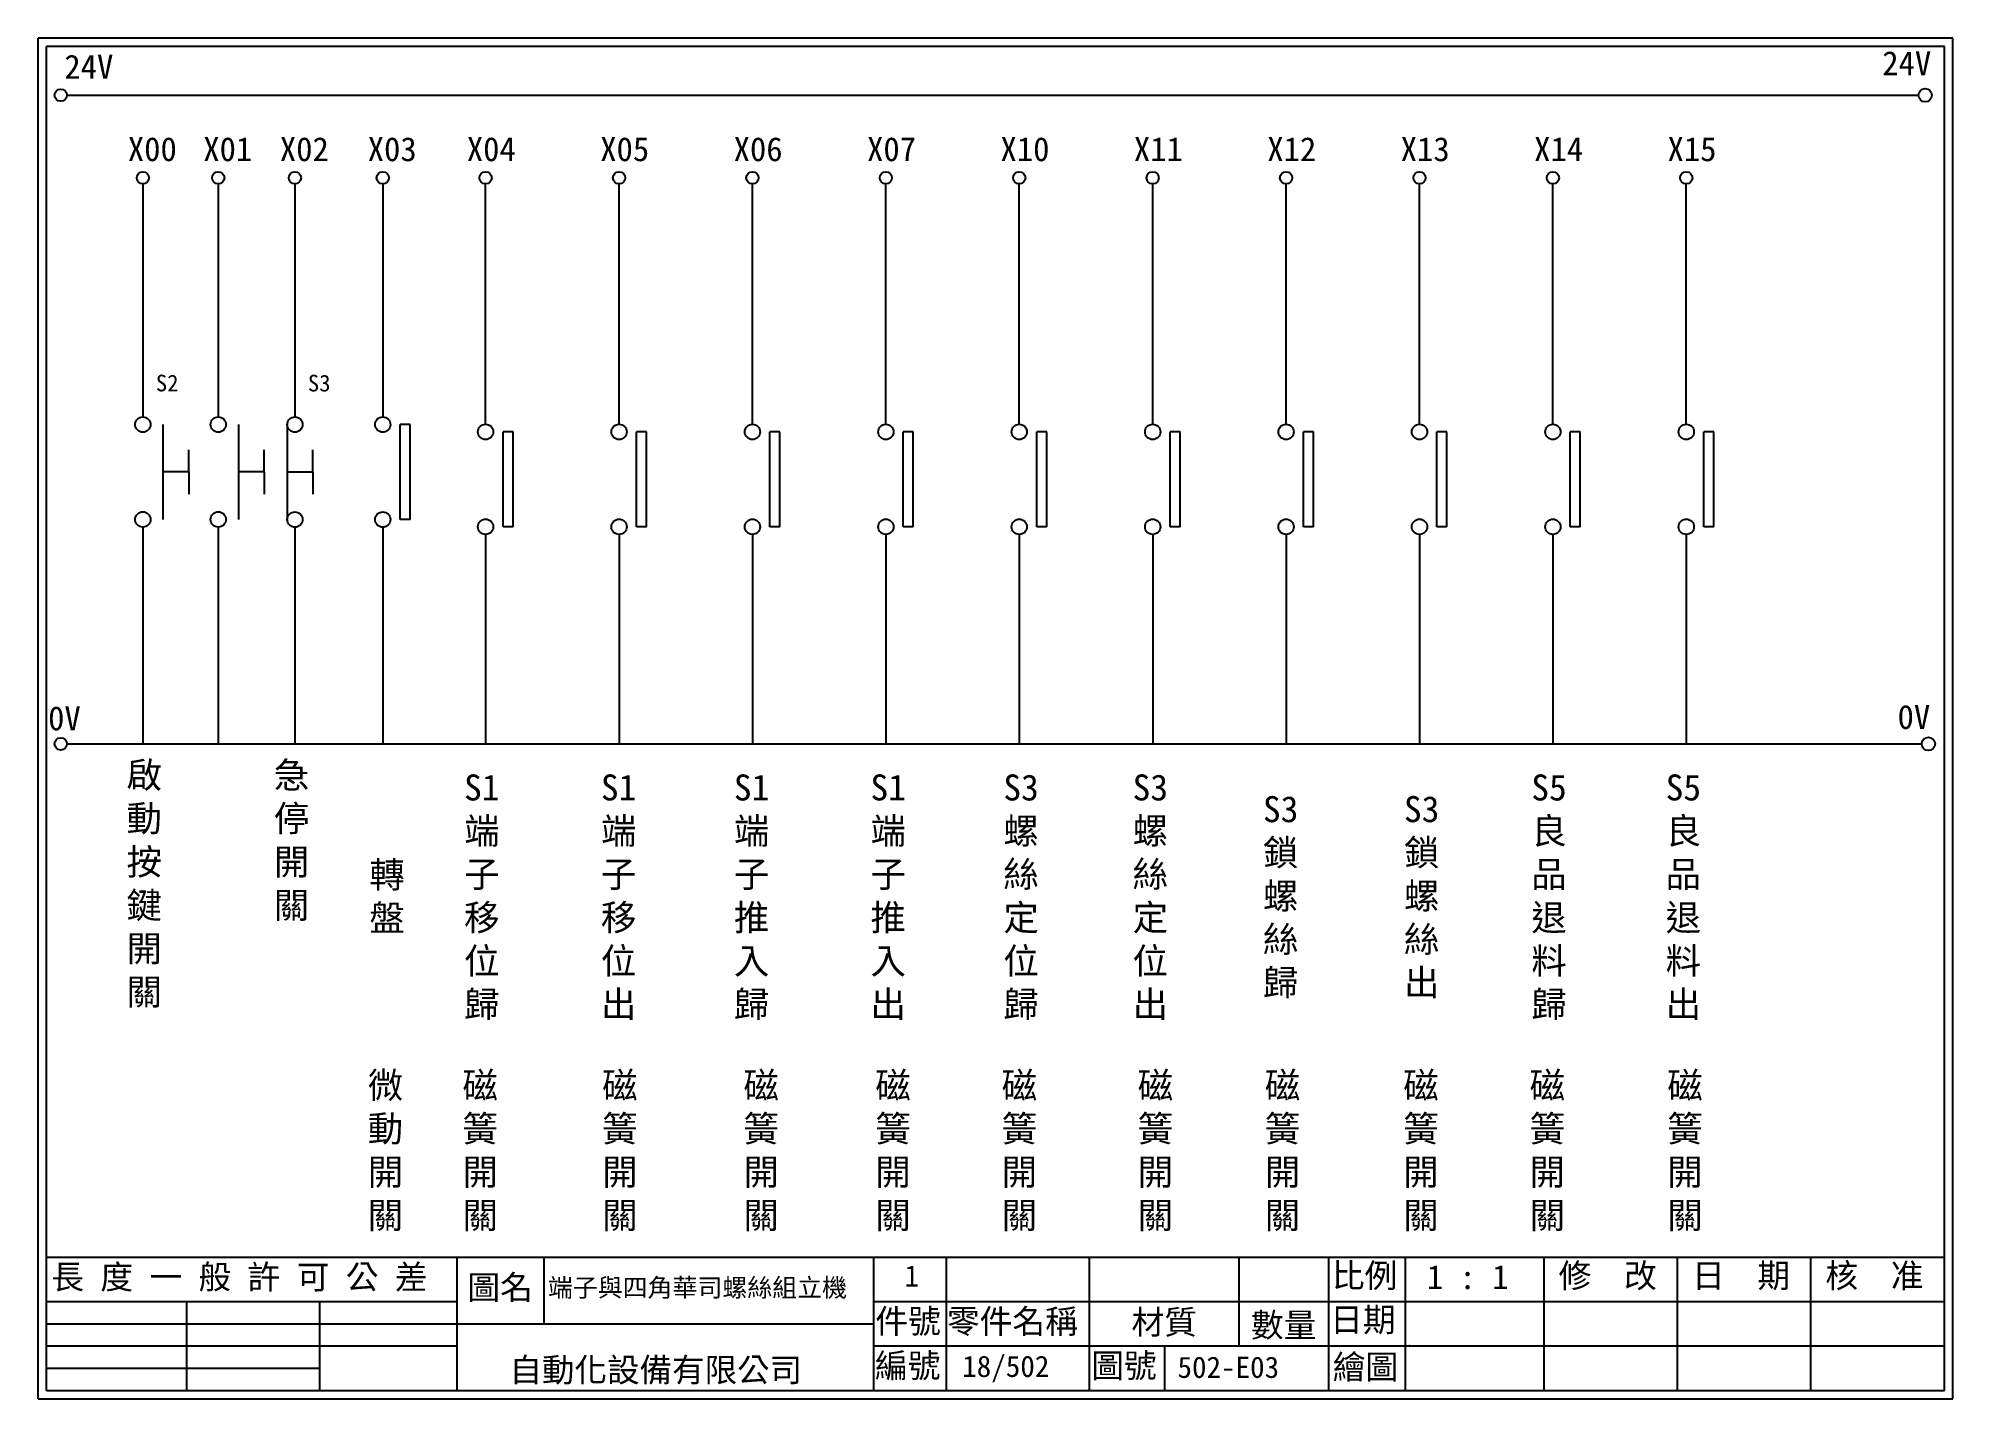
# Model space of a CAD drawing. Extents: x 1092 to 1379, y 1199 to 1403.
import ezdxf

# ---------------------------------------------------------------- set-up
doc = ezdxf.new("R2010")
doc.units = 0
doc.layers.get('0').update_dxf_attribs({"linetype": 'CONTINUOUS'})
for name, color, linetype in [('圖框層', 7, 'CONTINUOUS'), ('文字層', 4, 'CONTINUOUS'), ('標尺寸層', 3, 'CONTINUOUS')]:
    doc.layers.add(name, color=color, linetype=linetype)
doc.styles.add('CNS', font='romanc.shx', dxfattribs={"bigfont": 'chineset.shx'})
doc.styles.add('STSL', font='kaiu.ttf')

msp = doc.modelspace()

# ---------------------------------------------------------------- linework, layer by layer
for p, q in [((1158.69, 1344.99), (1158.69, 1381.01)), ((1178.69, 1344.99), (1178.69, 1381.01)), ((1198.69, 1344.99), (1198.69, 1381.01)), ((1218.69, 1344.99), (1218.69, 1381.01)), ((1238.69, 1344.99), (1238.69, 1381.01)), ((1258.69, 1344.99), (1258.69, 1381.01)), ((1278.69, 1344.99), (1278.69, 1381.01)), ((1298.69, 1344.99), (1298.69, 1381.01)), ((1318.69, 1344.99), (1318.69, 1381.01)), ((1338.69, 1344.99), (1338.69, 1381.01)), ((1147.37, 1344.94), (1145.87, 1344.94)), ((1162.8, 1343.84), (1161.3, 1343.84)), ((1182.8, 1343.84), (1181.3, 1343.84)), ((1202.8, 1343.84), (1201.3, 1343.84)), ((1222.8, 1343.84), (1221.3, 1343.84)), ((1242.8, 1343.84), (1241.3, 1343.84)), ((1262.8, 1343.84), (1261.3, 1343.84)), ((1282.8, 1343.84), (1281.3, 1343.84)), ((1302.8, 1343.84), (1301.3, 1343.84)), ((1322.8, 1343.84), (1321.3, 1343.84)), ((1342.8, 1343.84), (1341.3, 1343.84)), ((1114.18, 1337.83), (1114.18, 1341.14)), ((1125.49, 1337.83), (1125.49, 1341.14)), ((1132.81, 1337.82), (1132.81, 1341.13)), ((1114.18, 1337.83), (1114.18, 1334.52)), ((1125.49, 1337.83), (1125.49, 1334.52)), ((1132.81, 1337.82), (1132.81, 1334.51)), ((1147.37, 1330.7), (1145.87, 1330.7)), ((1162.8, 1329.61), (1161.3, 1329.61)), ((1182.8, 1329.61), (1181.3, 1329.61)), ((1202.8, 1329.61), (1201.3, 1329.61)), ((1222.8, 1329.61), (1221.3, 1329.61)), ((1242.8, 1329.61), (1241.3, 1329.61)), ((1262.8, 1329.61), (1261.3, 1329.61)), ((1282.8, 1329.61), (1281.3, 1329.61)), ((1302.8, 1329.61), (1301.3, 1329.61)), ((1322.8, 1329.61), (1321.3, 1329.61)), ((1342.8, 1329.61), (1341.3, 1329.61)), ((1158.69, 1328.46), (1158.69, 1297.06)), ((1178.69, 1328.46), (1178.69, 1297.06)), ((1198.69, 1328.46), (1198.69, 1297.06)), ((1218.69, 1328.46), (1218.69, 1297.06)), ((1238.69, 1328.46), (1238.69, 1297.06)), ((1258.69, 1328.46), (1258.69, 1297.06)), ((1278.69, 1328.46), (1278.69, 1297.06)), ((1298.69, 1328.46), (1298.69, 1297.06)), ((1318.69, 1328.46), (1318.69, 1297.06)), ((1338.69, 1328.46), (1338.69, 1297.06))]:
    msp.add_line(p, q)
for centre in [(1374.5, 1394.32), (1374.98, 1297.06)]:
    msp.add_circle(centre, 1)
at = {"layer": '圖框層', "color": 7}
for p, q in [((1378.63, 1402.85), (1091.63, 1402.85)), ((1091.63, 1198.88), (1091.63, 1402.85)), ((1377.38, 1401.6), (1092.88, 1401.6)), ((1092.88, 1200.13), (1092.88, 1401.6)), ((1377.38, 1200.13), (1377.38, 1401.6)), ((1378.63, 1198.88), (1378.63, 1402.85)), ((1092.88, 1220.13), (1203.36, 1220.13)), ((1154.42, 1200.13), (1154.42, 1220.13)), ((1167.45, 1210.13), (1167.45, 1220.13)), ((1203.36, 1220.13), (1377.38, 1220.13)), ((1216.9, 1200.13), (1216.9, 1220.13)), ((1227.78, 1200.13), (1227.78, 1220.13)), ((1249.2, 1200.13), (1249.2, 1220.13)), ((1271.68, 1206.8), (1271.68, 1220.13)), ((1285.09, 1200.13), (1285.09, 1220.13)), ((1296.57, 1200.13), (1296.57, 1220.13)), ((1317.38, 1200.13), (1317.38, 1220.13)), ((1337.38, 1200.13), (1337.38, 1220.13)), ((1357.38, 1200.13), (1357.38, 1220.13)), ((1092.88, 1213.46), (1154.42, 1213.46)), ((1113.92, 1200.13), (1113.92, 1213.46)), ((1133.86, 1200.13), (1133.86, 1213.46)), ((1216.9, 1213.46), (1377.38, 1213.46)), ((1092.88, 1210.13), (1156.91, 1210.13)), ((1156.91, 1210.13), (1216.9, 1210.13)), ((1092.88, 1206.8), (1154.42, 1206.8)), ((1216.9, 1206.8), (1377.38, 1206.8)), ((1260.51, 1200.13), (1260.51, 1206.8)), ((1092.88, 1203.47), (1133.86, 1203.47)), ((1092.88, 1200.13), (1377.38, 1200.13)), ((1091.63, 1198.88), (1378.63, 1198.88))]:
    msp.add_line(p, q, dxfattribs=at)
at = {"layer": '圖框層', "color": 4}
msp.add_point((1297.17, 1206.8), dxfattribs=at)
at = {"layer": '標尺寸層', "color": 7}
for p, q in [((1095.91, 1394.32), (1373.5, 1394.32)), ((1107.3, 1381.01), (1107.3, 1346.09)), ((1118.61, 1381.01), (1118.61, 1346.09)), ((1130.1, 1381.01), (1130.1, 1346.09)), ((1143.26, 1381.01), (1143.26, 1346.09)), ((1110.31, 1344.94), (1110.31, 1330.71)), ((1121.62, 1344.94), (1121.62, 1330.71)), ((1128.94, 1344.94), (1128.94, 1330.7)), ((1145.87, 1330.7), (1145.87, 1344.94)), ((1147.37, 1330.7), (1147.37, 1344.94)), ((1161.3, 1329.61), (1161.3, 1343.84)), ((1162.8, 1329.61), (1162.8, 1343.84)), ((1181.3, 1329.61), (1181.3, 1343.84)), ((1182.8, 1329.61), (1182.8, 1343.84)), ((1201.3, 1329.61), (1201.3, 1343.84)), ((1202.8, 1329.61), (1202.8, 1343.84)), ((1221.3, 1329.61), (1221.3, 1343.84)), ((1222.8, 1329.61), (1222.8, 1343.84)), ((1241.3, 1329.61), (1241.3, 1343.84)), ((1242.8, 1329.61), (1242.8, 1343.84)), ((1261.3, 1329.61), (1261.3, 1343.84)), ((1262.8, 1329.61), (1262.8, 1343.84)), ((1281.3, 1329.61), (1281.3, 1343.84)), ((1282.8, 1329.61), (1282.8, 1343.84)), ((1301.3, 1329.61), (1301.3, 1343.84)), ((1302.8, 1329.61), (1302.8, 1343.84)), ((1321.3, 1329.61), (1321.3, 1343.84)), ((1322.8, 1329.61), (1322.8, 1343.84)), ((1341.3, 1329.61), (1341.3, 1343.84)), ((1342.8, 1329.61), (1342.8, 1343.84)), ((1114.18, 1337.83), (1110.31, 1337.83)), ((1125.49, 1337.83), (1121.62, 1337.83)), ((1132.81, 1337.82), (1128.94, 1337.82)), ((1107.3, 1329.56), (1107.3, 1297.06)), ((1118.61, 1329.56), (1118.61, 1297.06)), ((1130.1, 1329.56), (1130.1, 1297.06)), ((1130.1, 1329.55), (1130.1, 1297.06)), ((1143.26, 1329.56), (1143.26, 1297.06)), ((1143.26, 1329.55), (1143.26, 1297.06)), ((1096.11, 1297.06), (1373.98, 1297.06))]:
    msp.add_line(p, q, dxfattribs=at)
for centre, radius in [((1094.99, 1394.32), 0.92), ((1107.3, 1381.93), 0.92), ((1118.61, 1381.93), 0.92), ((1130.1, 1381.93), 0.92), ((1143.26, 1381.93), 0.92), ((1143.26, 1381.93), 0.92), ((1158.69, 1381.93), 0.92), ((1178.69, 1381.93), 0.92), ((1198.69, 1381.93), 0.92), ((1218.69, 1381.93), 0.92), ((1238.69, 1381.93), 0.92), ((1258.69, 1381.93), 0.92), ((1278.69, 1381.93), 0.92), ((1298.69, 1381.93), 0.92), ((1318.69, 1381.93), 0.92), ((1338.69, 1381.93), 0.92), ((1107.3, 1344.94), 1.15), ((1118.61, 1344.94), 1.15), ((1130.1, 1344.94), 1.15), ((1143.26, 1344.94), 1.15), ((1158.69, 1343.84), 1.15), ((1178.69, 1343.84), 1.15), ((1198.69, 1343.84), 1.15), ((1218.69, 1343.84), 1.15), ((1238.69, 1343.84), 1.15), ((1258.69, 1343.84), 1.15), ((1278.69, 1343.84), 1.15), ((1298.69, 1343.84), 1.15), ((1318.69, 1343.84), 1.15), ((1338.69, 1343.84), 1.15), ((1107.3, 1330.71), 1.15), ((1118.61, 1330.71), 1.15), ((1130.1, 1330.7), 1.15), ((1143.26, 1330.7), 1.15), ((1158.69, 1329.61), 1.15), ((1178.69, 1329.61), 1.15), ((1198.69, 1329.61), 1.15), ((1218.69, 1329.61), 1.15), ((1238.69, 1329.61), 1.15), ((1258.69, 1329.61), 1.15), ((1278.69, 1329.61), 1.15), ((1298.69, 1329.61), 1.15), ((1318.69, 1329.61), 1.15), ((1338.69, 1329.61), 1.15), ((1094.99, 1297.06), 0.92)]:
    msp.add_circle(centre, radius, dxfattribs=at)

# ---------------------------------------------------------------- texts
at = {"layer": '圖框層', "color": 4, "style": 'STSL'}
for s, height, p in [('24V', 3.6, (1368.06, 1397.32)), ('24V', 3.6, (1095.53, 1396.79)), ('X00', 3.6, (1105.05, 1384.43)), ('X01', 3.6, (1116.36, 1384.43)), ('X02', 3.6, (1127.84, 1384.43)), ('X03', 3.6, (1141.01, 1384.43)), ('X04', 3.6, (1155.87, 1384.43)), ('X05', 3.6, (1175.87, 1384.43)), ('X06', 3.6, (1195.87, 1384.43)), ('X07', 3.6, (1215.87, 1384.43)), ('X10', 3.6, (1235.87, 1384.43)), ('X11', 3.6, (1255.87, 1384.43)), ('X12', 3.6, (1275.87, 1384.43)), ('X13', 3.6, (1295.87, 1384.43)), ('X14', 3.6, (1315.87, 1384.43)), ('X15', 3.6, (1335.87, 1384.43)), ('S2', 2.5, (1109.25, 1349.91)), ('S3', 2.5, (1132.04, 1349.9)), ('0V', 3.6, (1093.1, 1299.1)), ('0V', 3.6, (1370.36, 1299.3)), ('    長 度 一 般 許 可 公 差', 3.6, (1083.77, 1215.34)), ('圖名', 3.6, (1155.96, 1213.78)), ('端子與四角華司螺絲組立機', 2.7403, (1168.02, 1214.17)), ('比例', 3.6, (1285.55, 1215.56)), ('修  改', 3.6, (1319.54, 1215.54)), ('日  期', 3.6, (1339.54, 1215.54)), ('核  准', 3.6, (1359.54, 1215.54)), ('件號', 3.6, (1217.11, 1208.7)), ('零件名稱', 3.6, (1227.84, 1208.69)), ('材質', 3.6, (1255.51, 1208.56)), ('數量', 3.6, (1273.42, 1208.13)), ('日期', 3.6, (1285.29, 1208.93)), ('自動化設備有限公司', 3.574, (1162.26, 1201.41)), ('編號', 3.6, (1217.06, 1202.04)), ('18/502', 3.2, (1230.14, 1202.14)), ('圖號', 3.6, (1249.47, 1202.04)), ('繪圖', 3.6, (1285.68, 1201.85))]:
    msp.add_text(s, height=height, dxfattribs=at).set_placement(p)
at = {"layer": '文字層', "color": 4, "style": 'STSL'}
for s, height, p in [('1 ', 3.2, (1221.48, 1215.69)), ('1 : 1', 3.599, (1299.78, 1215.31)), ('502-E03', 3.2, (1262.41, 1202))]:
    msp.add_text(s, height=height, dxfattribs=at).set_placement(p)
at = {"layer": '標尺寸層', "color": 7, "char_height": 3.9, "width": 4.9608, "style": 'CNS'}
for s, insert, attachment_point in [('{\\fDFKai-SB|b0|i0|c136|p65;啟動按鍵開關}', (1104.85, 1294.33), 1), ('{\\fDFKai-SB|b0|i0|c136|p65;急停開關}', (1126.93, 1294.33), 1), ('{\\fDFKai-SB|b0|i0|c136|p65;S1\\P端子移位歸}', (1158.12, 1274.07), 5), ('{\\fDFKai-SB|b0|i0|c136|p65;S1端子移位出}', (1178.63, 1274.07), 5), ('{\\fDFKai-SB|b0|i0|c136|p65;S1端子推入歸}', (1198.56, 1274.07), 5), ('{\\fDFKai-SB|b0|i0|c136|p65;S1端子推入出}', (1219.04, 1274.07), 5), ('{\\fDFKai-SB|b0|i0|c136|p65;S3螺絲定位歸}', (1238.96, 1274.07), 5), ('{\\fDFKai-SB|b0|i0|c136|p65;S3螺絲定位出}', (1258.34, 1274.07), 5), ('{\\fDFKai-SB|b0|i0|c136|p65;S5良品退料歸}', (1318.11, 1274.07), 5), ('{\\fDFKai-SB|b0|i0|c136|p65;S5良品退料出}', (1338.25, 1274.07), 5), ('{\\fDFKai-SB|b0|i0|c136|p65;S3鎖螺絲歸}', (1277.88, 1274.07), 5), ('{\\fDFKai-SB|b0|i0|c136|p65;S3鎖螺絲出}', (1299.02, 1274.07), 5), ('{\\fDFKai-SB|b0|i0|c136|p65;轉盤}', (1143.91, 1274.07), 5), ('{\\fDFKai-SB|b0|i0|c136|p65;微動開關}', (1143.67, 1235.91), 5), ('{\\fDFKai-SB|b0|i0|c136|p65;磁簧開關}', (1157.88, 1235.91), 5), ('{\\fDFKai-SB|b0|i0|c136|p65;磁簧開關}', (1178.82, 1235.91), 5), ('{\\fDFKai-SB|b0|i0|c136|p65;磁簧開關}', (1200, 1235.91), 5), ('{\\fDFKai-SB|b0|i0|c136|p65;磁簧開關}', (1219.77, 1235.91), 5), ('{\\fDFKai-SB|b0|i0|c136|p65;磁簧開關}', (1238.71, 1235.91), 5), ('{\\fDFKai-SB|b0|i0|c136|p65;磁簧開關}', (1259.1, 1235.91), 5), ('{\\fDFKai-SB|b0|i0|c136|p65;磁簧開關}', (1278.16, 1235.91), 5), ('{\\fDFKai-SB|b0|i0|c136|p65;磁簧開關}', (1298.91, 1235.91), 5), ('{\\fDFKai-SB|b0|i0|c136|p65;磁簧開關}', (1317.86, 1235.91), 5), ('{\\fDFKai-SB|b0|i0|c136|p65;磁簧開關}', (1338.49, 1235.91), 5)]:
    msp.add_mtext(s, dxfattribs=dict(at, insert=insert, attachment_point=attachment_point))

doc.saveas('drawing.dxf')
